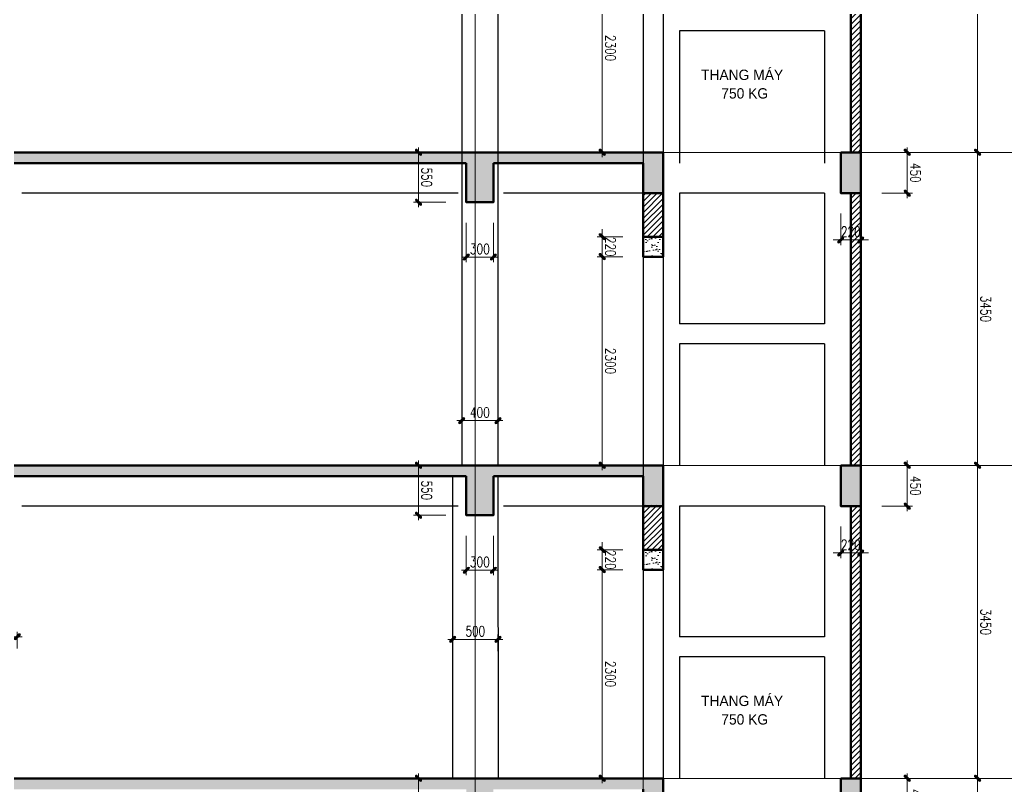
# Model space of a CAD drawing. Extents: x -165145 to 691808, y -202842 to 311040.
# Drawn here: x 599729 to 610606, y 44390 to 52838 of the extents above; entities that cross this region are included whole.
import ezdxf

# ---------------------------------------------------------------- set-up
doc = ezdxf.new("R2010")
doc.units = 0
doc.header["$LTSCALE"] = 10
doc.header["$MEASUREMENT"] = 0
for name, pattern in [('ACAD_ISO04W100', [30, 24, -3, 0, -3]), ('HIDDEN', [2.3807, 1.587, -0.7937]), ('TIM', [26.01, 10, -3, 0.01, -3, 10])]:
    doc.linetypes.add(name, pattern=pattern)
doc.layers.get('Defpoints').update_dxf_attribs({"color": 5, "linetype": 'CONTINUOUS'})
for name, color, linetype, lineweight in [('ARROWS', 1, 'CONTINUOUS', 0), ('DIM', 8, 'CONTINUOUS', 13), ('GE_KC_NETKHUAT', 9, 'HIDDEN', 20), ('netchia', 2, 'CONTINUOUS', 20), ('TEXT', 4, 'CONTINUOUS', 20), ('THAY', 147, 'CONTINUOUS', 25), ('TIM TRUC', 8, 'ACAD_ISO04W100', 5), ('TRUC', 251, 'TIM', 5), ('wall', 7, 'CONTINUOUS', 50)]:
    doc.layers.add(name, color=color, linetype=linetype, lineweight=lineweight)
doc.styles.add('ROMANS', font='romans', dxfattribs={"width": 0.75, "bigfont": 'vns'})
doc.styles.add('STYLE1', font='')
doc.styles.get('STYLE1').set_extended_font_data('.VnAvantH')
doc.dimstyles.new('fit0.75', dxfattribs={"dimscale": 0.5625, "dimtxt": 200, "dimasz": 75, "dimexe": 100, "dimexo": 400, "dimgap": 0.03, "dimtad": 0, "dimdec": 0, "dimdsep": 46, "dimtxsty": 'ROMANS', "dimblk": 'alex', "dimcen": 150, "dimclrd": 8, "dimclre": 8, "dimclrt": 7, "dimaunit": 1, "dimadec": 0, "dimazin": 0, "dimtfac": 0.072, "dimtdec": 0, "dimtix": 1, "dimtmove": 2, "dimatfit": 3, "dimldrblk": 'a-01', "dimfxl": 100, "dimtvp": 0.8, "dimtolj": 1, "dimarcsym": 0})

# ---------------------------------------------------------------- blocks, each defined once
blk = doc.blocks.new('alex')
at = {"layer": 'ARROWS'}
h = blk.add_hatch(color=1, dxfattribs=at)
edge = h.paths.add_edge_path()
edge.add_line((0.4, 0.74), (-0.74, -0.4))
edge.add_ellipse((-0.57, -0.57), major_axis=(0.17, 0.17), ratio=1, start_angle=90, end_angle=270)
edge.add_line((-0.4, -0.74), (0.74, 0.4))
edge.add_ellipse((0.57, 0.57), major_axis=(0.17, 0.17), ratio=1, start_angle=270, end_angle=450)
blk.add_lwpolyline([(0.4, 0.74), (-0.74, -0.4, 1), (-0.4, -0.74), (0.74, 0.4, 1)], format="xyb", close=True, dxfattribs=at)
at = {"layer": 'netchia', "color": 2}
for p, q in [((1.27, 0), (-1.27, 0)), ((0, -1.27), (0, 1.27))]:
    blk.add_line(p, q, dxfattribs=at)
blk = doc.blocks.new('*D707')
at = {"layer": 'Defpoints', "color": 0, "ltscale": 3, "transparency": 16777216}
for p in [(1204817, -293666), (1204817, -294116), (1205322, -294116)]:
    blk.add_point(p, dxfattribs=at)
at = {"layer": 'DIM', "color": 8, "lineweight": -2, "ltscale": 3, "transparency": 16777216}
for p, q in [((1205042, -293666), (1205378, -293666)), ((1205322, -293708), (1205322, -294074)), ((1205042, -294116), (1205378, -294116))]:
    blk.add_line(p, q, dxfattribs=at)
at = {"layer": 'DIM', "color": 8, "lineweight": -2, "ltscale": 3, "transparency": 16777216, "xscale": 42.1875, "yscale": 42.1875, "zscale": 42.1875}
for p, rotation in [((1205322, -293666), 90.00043988019083), ((1205322, -294116), 270.0004398801908)]:
    blk.add_blockref('alex', p, dxfattribs=dict(at, rotation=rotation))
at = {"layer": 'DIM', "color": 7, "ltscale": 3, "transparency": 16777216, "insert": (1205412, -293891), "char_height": 112.5, "attachment_point": 5, "rotation": 270.0004, "style": 'ROMANS'}
blk.add_mtext('\\A1;450', dxfattribs=at)
blk = doc.blocks.new('a-01')
at = {"layer": 'ARROWS'}
blk.add_hatch(color=256, dxfattribs=at).paths.add_polyline_path([(-1.8, 0.49), (-1.8, -0.49), (0, 0)])
at = {"layer": 'netchia'}
blk.add_lwpolyline([(-1.8, 0.49), (-1.8, -0.49), (0, 0), (0, 0)], close=True, dxfattribs=at)
blk = doc.blocks.new('*D710')
at = {"layer": 'Defpoints', "color": 0, "ltscale": 3, "transparency": 16777216}
for p in [(1200457, -293666), (1199933, -294216), (1200459, -294216)]:
    blk.add_point(p, dxfattribs=at)
at = {"layer": 'DIM', "color": 8, "lineweight": -2, "ltscale": 3, "transparency": 16777216}
for p, q in [((1200232, -293666), (1199877, -293666)), ((1199933, -293708), (1199933, -294173)), ((1200234, -294216), (1199877, -294216))]:
    blk.add_line(p, q, dxfattribs=at)
at = {"layer": 'DIM', "color": 8, "lineweight": -2, "ltscale": 3, "transparency": 16777216, "xscale": 42.1875, "yscale": 42.1875, "zscale": 42.1875}
for p, rotation in [((1199933, -293666), 90.00043988019083), ((1199933, -294216), 270.0004398801908)]:
    blk.add_blockref('alex', p, dxfattribs=dict(at, rotation=rotation))
at = {"layer": 'DIM', "color": 7, "ltscale": 3, "transparency": 16777216, "insert": (1200023, -293941), "char_height": 112.5, "attachment_point": 5, "rotation": 270.0004, "style": 'ROMANS'}
blk.add_mtext('\\A1;550', dxfattribs=at)
blk = doc.blocks.new('*D711')
at = {"layer": 'Defpoints', "color": 0, "ltscale": 3, "transparency": 16777216}
for p in [(1204817, -290216), (1204817, -290666), (1205322, -290666)]:
    blk.add_point(p, dxfattribs=at)
at = {"layer": 'DIM', "color": 8, "lineweight": -2, "ltscale": 3, "transparency": 16777216}
for p, q in [((1205042, -290216), (1205378, -290216)), ((1205322, -290258), (1205322, -290624)), ((1205042, -290666), (1205378, -290666))]:
    blk.add_line(p, q, dxfattribs=at)
at = {"layer": 'DIM', "color": 8, "lineweight": -2, "ltscale": 3, "transparency": 16777216, "xscale": 42.1875, "yscale": 42.1875, "zscale": 42.1875}
for p, rotation in [((1205322, -290216), 90.00043988019083), ((1205322, -290666), 270.0004398801908)]:
    blk.add_blockref('alex', p, dxfattribs=dict(at, rotation=rotation))
at = {"layer": 'DIM', "color": 7, "ltscale": 3, "transparency": 16777216, "insert": (1205412, -290441), "char_height": 112.5, "attachment_point": 5, "rotation": 270.0004, "style": 'ROMANS'}
blk.add_mtext('\\A1;450', dxfattribs=at)
blk = doc.blocks.new('*D714')
at = {"layer": 'Defpoints', "color": 0, "ltscale": 3, "transparency": 16777216}
for p in [(1200457, -290216), (1199933, -290766), (1200459, -290766)]:
    blk.add_point(p, dxfattribs=at)
at = {"layer": 'DIM', "color": 8, "lineweight": -2, "ltscale": 3, "transparency": 16777216}
for p, q in [((1200232, -290216), (1199877, -290216)), ((1199933, -290258), (1199933, -290723)), ((1200234, -290766), (1199877, -290766))]:
    blk.add_line(p, q, dxfattribs=at)
at = {"layer": 'DIM', "color": 8, "lineweight": -2, "ltscale": 3, "transparency": 16777216, "xscale": 42.1875, "yscale": 42.1875, "zscale": 42.1875}
for p, rotation in [((1199933, -290216), 90.00043988019083), ((1199933, -290766), 270.0004398801908)]:
    blk.add_blockref('alex', p, dxfattribs=dict(at, rotation=rotation))
at = {"layer": 'DIM', "color": 7, "ltscale": 3, "transparency": 16777216, "insert": (1200023, -290491), "char_height": 112.5, "attachment_point": 5, "rotation": 270.0004, "style": 'ROMANS'}
blk.add_mtext('\\A1;550', dxfattribs=at)
blk = doc.blocks.new('*D715')
at = {"layer": 'Defpoints', "color": 0, "ltscale": 3, "transparency": 16777216}
for p in [(1204817, -286766), (1204817, -287216), (1205322, -287216)]:
    blk.add_point(p, dxfattribs=at)
at = {"layer": 'DIM', "color": 8, "lineweight": -2, "ltscale": 3, "transparency": 16777216}
for p, q in [((1205042, -286766), (1205378, -286766)), ((1205322, -286808), (1205322, -287174)), ((1205042, -287216), (1205378, -287216))]:
    blk.add_line(p, q, dxfattribs=at)
at = {"layer": 'DIM', "color": 8, "lineweight": -2, "ltscale": 3, "transparency": 16777216, "xscale": 42.1875, "yscale": 42.1875, "zscale": 42.1875}
for p, rotation in [((1205322, -286766), 90.00043988019083), ((1205322, -287216), 270.0004398801908)]:
    blk.add_blockref('alex', p, dxfattribs=dict(at, rotation=rotation))
at = {"layer": 'DIM', "color": 7, "ltscale": 3, "transparency": 16777216, "insert": (1205412, -286991), "char_height": 112.5, "attachment_point": 5, "rotation": 270.0004, "style": 'ROMANS'}
blk.add_mtext('\\A1;450', dxfattribs=at)
blk = doc.blocks.new('*D718')
at = {"layer": 'Defpoints', "color": 0, "ltscale": 3, "transparency": 16777216}
for p in [(1200457, -286766), (1199933, -287316), (1200459, -287316)]:
    blk.add_point(p, dxfattribs=at)
at = {"layer": 'DIM', "color": 8, "lineweight": -2, "ltscale": 3, "transparency": 16777216}
for p, q in [((1200232, -286766), (1199877, -286766)), ((1199933, -286808), (1199933, -287273)), ((1200234, -287316), (1199877, -287316))]:
    blk.add_line(p, q, dxfattribs=at)
at = {"layer": 'DIM', "color": 8, "lineweight": -2, "ltscale": 3, "transparency": 16777216, "xscale": 42.1875, "yscale": 42.1875, "zscale": 42.1875}
for p, rotation in [((1199933, -286766), 90.00043988019083), ((1199933, -287316), 270.0004398801908)]:
    blk.add_blockref('alex', p, dxfattribs=dict(at, rotation=rotation))
at = {"layer": 'DIM', "color": 7, "ltscale": 3, "transparency": 16777216, "insert": (1200023, -287041), "char_height": 112.5, "attachment_point": 5, "rotation": 270.0004, "style": 'ROMANS'}
blk.add_mtext('\\A1;550', dxfattribs=at)
blk = doc.blocks.new('*D697')
at = {"layer": 'Defpoints', "color": 0, "ltscale": 3, "transparency": 16777216}
for p in [(1202409, -291366), (1201959, -293666), (1202409, -293666)]:
    blk.add_point(p, dxfattribs=at)
at = {"layer": 'DIM', "color": 8, "lineweight": -2, "ltscale": 3, "transparency": 16777216}
for p, q in [((1202184, -291366), (1201903, -291366)), ((1201959, -291408), (1201959, -293624)), ((1202184, -293666), (1201903, -293666))]:
    blk.add_line(p, q, dxfattribs=at)
at = {"layer": 'DIM', "color": 8, "lineweight": -2, "ltscale": 3, "transparency": 16777216, "xscale": 42.1875, "yscale": 42.1875, "zscale": 42.1875}
for p, rotation in [((1201959, -291366), 90.00043988019083), ((1201959, -293666), 270.0004398801908)]:
    blk.add_blockref('alex', p, dxfattribs=dict(at, rotation=rotation))
at = {"layer": 'DIM', "color": 7, "ltscale": 3, "transparency": 16777216, "insert": (1202049, -292516), "char_height": 112.5, "attachment_point": 5, "rotation": 270.0004, "style": 'ROMANS'}
blk.add_mtext('\\A1;2300', dxfattribs=at)
blk = doc.blocks.new('*D698')
at = {"layer": 'Defpoints', "color": 0, "ltscale": 3, "transparency": 16777216}
for p in [(1202409, -291146), (1201959, -291366), (1202409, -291366)]:
    blk.add_point(p, dxfattribs=at)
at = {"layer": 'DIM', "color": 8, "lineweight": -2, "ltscale": 3, "transparency": 16777216}
for p, q in [((1201959, -291104), (1201959, -291062)), ((1202184, -291146), (1201903, -291146)), ((1201959, -291146), (1201959, -291366)), ((1202184, -291366), (1201903, -291366)), ((1201959, -291408), (1201959, -291451))]:
    blk.add_line(p, q, dxfattribs=at)
at = {"layer": 'DIM', "color": 8, "lineweight": -2, "ltscale": 3, "transparency": 16777216, "xscale": 42.1875, "yscale": 42.1875, "zscale": 42.1875}
for p, rotation in [((1201959, -291146), 270.0004398801908), ((1201959, -291366), 90.00043988019083)]:
    blk.add_blockref('alex', p, dxfattribs=dict(at, rotation=rotation))
at = {"layer": 'DIM', "color": 7, "ltscale": 3, "transparency": 16777216, "insert": (1202049, -291256), "char_height": 112.5, "attachment_point": 5, "rotation": 270.0004, "style": 'ROMANS'}
blk.add_mtext('\\A1;220', dxfattribs=at)
blk = doc.blocks.new('*D699')
at = {"layer": 'Defpoints', "color": 0, "ltscale": 3, "transparency": 16777216}
for p in [(1202409, -287916), (1201959, -290216), (1202409, -290216)]:
    blk.add_point(p, dxfattribs=at)
at = {"layer": 'DIM', "color": 8, "lineweight": -2, "ltscale": 3, "transparency": 16777216}
for p, q in [((1202184, -287916), (1201903, -287916)), ((1201959, -287958), (1201959, -290174)), ((1202184, -290216), (1201903, -290216))]:
    blk.add_line(p, q, dxfattribs=at)
at = {"layer": 'DIM', "color": 8, "lineweight": -2, "ltscale": 3, "transparency": 16777216, "xscale": 42.1875, "yscale": 42.1875, "zscale": 42.1875}
for p, rotation in [((1201959, -287916), 90.00043988019083), ((1201959, -290216), 270.0004398801908)]:
    blk.add_blockref('alex', p, dxfattribs=dict(at, rotation=rotation))
at = {"layer": 'DIM', "color": 7, "ltscale": 3, "transparency": 16777216, "insert": (1202049, -289066), "char_height": 112.5, "attachment_point": 5, "rotation": 270.0004, "style": 'ROMANS'}
blk.add_mtext('\\A1;2300', dxfattribs=at)
blk = doc.blocks.new('*D700')
at = {"layer": 'Defpoints', "color": 0, "ltscale": 3, "transparency": 16777216}
for p in [(1202409, -287696), (1201959, -287916), (1202409, -287916)]:
    blk.add_point(p, dxfattribs=at)
at = {"layer": 'DIM', "color": 8, "lineweight": -2, "ltscale": 3, "transparency": 16777216}
for p, q in [((1202184, -287696), (1201903, -287696)), ((1201959, -287654), (1201959, -287612)), ((1201959, -287696), (1201959, -287916)), ((1202184, -287916), (1201903, -287916)), ((1201959, -287958), (1201959, -288001))]:
    blk.add_line(p, q, dxfattribs=at)
at = {"layer": 'DIM', "color": 8, "lineweight": -2, "ltscale": 3, "transparency": 16777216, "xscale": 42.1875, "yscale": 42.1875, "zscale": 42.1875}
for p, rotation in [((1201959, -287696), 270.0004398801908), ((1201959, -287916), 90.00043988019083)]:
    blk.add_blockref('alex', p, dxfattribs=dict(at, rotation=rotation))
at = {"layer": 'DIM', "color": 7, "ltscale": 3, "transparency": 16777216, "insert": (1202049, -287806), "char_height": 112.5, "attachment_point": 5, "rotation": 270.0004, "style": 'ROMANS'}
blk.add_mtext('\\A1;220', dxfattribs=at)
blk = doc.blocks.new('*D701')
at = {"layer": 'Defpoints', "color": 0, "ltscale": 3, "transparency": 16777216}
for p in [(1202409, -284466), (1201959, -286766), (1202409, -286766)]:
    blk.add_point(p, dxfattribs=at)
at = {"layer": 'DIM', "color": 8, "lineweight": -2, "ltscale": 3, "transparency": 16777216}
for p, q in [((1202184, -284466), (1201902, -284466)), ((1201959, -284508), (1201959, -286724)), ((1202184, -286766), (1201903, -286766))]:
    blk.add_line(p, q, dxfattribs=at)
at = {"layer": 'DIM', "color": 8, "lineweight": -2, "ltscale": 3, "transparency": 16777216, "xscale": 42.1875, "yscale": 42.1875, "zscale": 42.1875}
for p, rotation in [((1201959, -284466), 90.00043988019083), ((1201959, -286766), 270.0004398801908)]:
    blk.add_blockref('alex', p, dxfattribs=dict(at, rotation=rotation))
at = {"layer": 'DIM', "color": 7, "ltscale": 3, "transparency": 16777216, "insert": (1202049, -285616), "char_height": 112.5, "attachment_point": 5, "rotation": 270.0004, "style": 'ROMANS'}
blk.add_mtext('\\A1;2300', dxfattribs=at)
blk = doc.blocks.new('*D738')
at = {"layer": 'Defpoints', "color": 0, "ltscale": 3, "transparency": 16777216}
for p in [(1204817, -293666), (1206097, -293666), (1204817, -297116)]:
    blk.add_point(p, dxfattribs=at)
at = {"layer": 'DIM', "color": 8, "lineweight": -2, "ltscale": 3, "transparency": 16777216}
for p, q in [((1205042, -293666), (1206153, -293666)), ((1206097, -297074), (1206097, -293708)), ((1205042, -297116), (1206153, -297116))]:
    blk.add_line(p, q, dxfattribs=at)
at = {"layer": 'DIM', "color": 8, "lineweight": -2, "ltscale": 3, "transparency": 16777216, "xscale": 42.1875, "yscale": 42.1875, "zscale": 42.1875}
for p, rotation in [((1206097, -293666), 90.00043988019083), ((1206097, -297116), 270.0004398801908)]:
    blk.add_blockref('alex', p, dxfattribs=dict(at, rotation=rotation))
at = {"layer": 'DIM', "color": 7, "ltscale": 3, "transparency": 16777216, "insert": (1206187, -295391), "char_height": 112.5, "attachment_point": 5, "rotation": 270.0004, "style": 'ROMANS'}
blk.add_mtext('\\A1;3450', dxfattribs=at)
blk = doc.blocks.new('*D739')
at = {"layer": 'Defpoints', "color": 0, "ltscale": 3, "transparency": 16777216}
for p in [(1204817, -290216), (1206097, -290216), (1204817, -293666)]:
    blk.add_point(p, dxfattribs=at)
at = {"layer": 'DIM', "color": 8, "lineweight": -2, "ltscale": 3, "transparency": 16777216}
for p, q in [((1205042, -290216), (1206153, -290216)), ((1206097, -293624), (1206097, -290258)), ((1205042, -293666), (1206153, -293666))]:
    blk.add_line(p, q, dxfattribs=at)
at = {"layer": 'DIM', "color": 8, "lineweight": -2, "ltscale": 3, "transparency": 16777216, "xscale": 42.1875, "yscale": 42.1875, "zscale": 42.1875}
for p, rotation in [((1206097, -290216), 90.00043988019083), ((1206097, -293666), 270.0004398801908)]:
    blk.add_blockref('alex', p, dxfattribs=dict(at, rotation=rotation))
at = {"layer": 'DIM', "color": 7, "ltscale": 3, "transparency": 16777216, "insert": (1206187, -291941), "char_height": 112.5, "attachment_point": 5, "rotation": 270.0004, "style": 'ROMANS'}
blk.add_mtext('\\A1;3450', dxfattribs=at)
blk = doc.blocks.new('*D740')
at = {"layer": 'Defpoints', "color": 0, "ltscale": 3, "transparency": 16777216}
for p in [(1204817, -286766), (1206097, -286766), (1204817, -290216)]:
    blk.add_point(p, dxfattribs=at)
at = {"layer": 'DIM', "color": 8, "lineweight": -2, "ltscale": 3, "transparency": 16777216}
for p, q in [((1205042, -286766), (1206153, -286766)), ((1206097, -290174), (1206097, -286808)), ((1205042, -290216), (1206153, -290216))]:
    blk.add_line(p, q, dxfattribs=at)
at = {"layer": 'DIM', "color": 8, "lineweight": -2, "ltscale": 3, "transparency": 16777216, "xscale": 42.1875, "yscale": 42.1875, "zscale": 42.1875}
for p, rotation in [((1206097, -286766), 90.00043988019083), ((1206097, -290216), 270.0004398801908)]:
    blk.add_blockref('alex', p, dxfattribs=dict(at, rotation=rotation))
at = {"layer": 'DIM', "color": 7, "ltscale": 3, "transparency": 16777216, "insert": (1206187, -288491), "char_height": 112.5, "attachment_point": 5, "rotation": 270.0004, "style": 'ROMANS'}
blk.add_mtext('\\A1;3450', dxfattribs=at)
blk = doc.blocks.new('*D741')
at = {"layer": 'Defpoints', "color": 0, "ltscale": 3, "transparency": 16777216}
for p in [(1204817, -283316), (1206097, -283316), (1204817, -286766)]:
    blk.add_point(p, dxfattribs=at)
at = {"layer": 'DIM', "color": 8, "lineweight": -2, "ltscale": 3, "transparency": 16777216}
for p, q in [((1205042, -283316), (1206153, -283316)), ((1206097, -286724), (1206097, -283358)), ((1205042, -286766), (1206153, -286766))]:
    blk.add_line(p, q, dxfattribs=at)
at = {"layer": 'DIM', "color": 8, "lineweight": -2, "ltscale": 3, "transparency": 16777216, "xscale": 42.1875, "yscale": 42.1875, "zscale": 42.1875}
for p, rotation in [((1206097, -283316), 90.00043988019083), ((1206097, -286766), 270.0004398801908)]:
    blk.add_blockref('alex', p, dxfattribs=dict(at, rotation=rotation))
at = {"layer": 'DIM', "color": 7, "ltscale": 3, "transparency": 16777216, "insert": (1206187, -285041), "char_height": 112.5, "attachment_point": 5, "rotation": 270.0004, "style": 'ROMANS'}
blk.add_mtext('\\A1;3450', dxfattribs=at)
blk = doc.blocks.new('*D773')
at = {"layer": 'Defpoints', "color": 0, "transparency": 16777216}
for p in [(1200459, -290766), (1200759, -290766), (1200459, -291371)]:
    blk.add_point(p, dxfattribs=at)
at = {"layer": 'DIM', "color": 8, "lineweight": -2, "transparency": 16777216}
for p, q in [((1200459, -290991), (1200459, -291427)), ((1200759, -290991), (1200759, -291427)), ((1200717, -291371), (1200501, -291371))]:
    blk.add_line(p, q, dxfattribs=at)
at = {"layer": 'DIM', "color": 8, "lineweight": -2, "transparency": 16777216, "xscale": 42.1875, "yscale": 42.1875, "zscale": 42.1875, "rotation": 180}
blk.add_blockref('alex', (1200459, -291371), dxfattribs=at)
at = {"layer": 'DIM', "color": 8, "lineweight": -2, "transparency": 16777216, "xscale": 42.1875, "yscale": 42.1875, "zscale": 42.1875}
blk.add_blockref('alex', (1200759, -291371), dxfattribs=at)
at = {"layer": 'DIM', "color": 7, "transparency": 16777216, "insert": (1200609, -291281), "char_height": 112.5, "attachment_point": 5, "style": 'ROMANS'}
blk.add_mtext('\\A1;300', dxfattribs=at)
blk = doc.blocks.new('*D774')
at = {"layer": 'Defpoints', "color": 0, "transparency": 16777216}
for p in [(1200459, -287316), (1200759, -287316), (1200459, -287921)]:
    blk.add_point(p, dxfattribs=at)
at = {"layer": 'DIM', "color": 8, "lineweight": -2, "transparency": 16777216}
for p, q in [((1200459, -287541), (1200459, -287977)), ((1200759, -287541), (1200759, -287977)), ((1200717, -287921), (1200501, -287921))]:
    blk.add_line(p, q, dxfattribs=at)
at = {"layer": 'DIM', "color": 8, "lineweight": -2, "transparency": 16777216, "xscale": 42.1875, "yscale": 42.1875, "zscale": 42.1875, "rotation": 180}
blk.add_blockref('alex', (1200459, -287921), dxfattribs=at)
at = {"layer": 'DIM', "color": 8, "lineweight": -2, "transparency": 16777216, "xscale": 42.1875, "yscale": 42.1875, "zscale": 42.1875}
blk.add_blockref('alex', (1200759, -287921), dxfattribs=at)
at = {"layer": 'DIM', "color": 7, "transparency": 16777216, "insert": (1200609, -287831), "char_height": 112.5, "attachment_point": 5, "style": 'ROMANS'}
blk.add_mtext('\\A1;300', dxfattribs=at)
blk = doc.blocks.new('*D785')
at = {"layer": 'Defpoints', "color": 0, "transparency": 16777216}
for p in [(1204589, -290666), (1204809, -290666), (1204589, -291181)]:
    blk.add_point(p, dxfattribs=at)
at = {"layer": 'DIM', "color": 8, "lineweight": -2, "transparency": 16777216}
for p, q in [((1204589, -290891), (1204589, -291237)), ((1204809, -290891), (1204809, -291237)), ((1204547, -291181), (1204505, -291181)), ((1204809, -291181), (1204589, -291181)), ((1204851, -291181), (1204894, -291181))]:
    blk.add_line(p, q, dxfattribs=at)
at = {"layer": 'DIM', "color": 8, "lineweight": -2, "transparency": 16777216, "xscale": 42.1875, "yscale": 42.1875, "zscale": 42.1875}
blk.add_blockref('alex', (1204589, -291181), dxfattribs=at)
at = {"layer": 'DIM', "color": 8, "lineweight": -2, "transparency": 16777216, "xscale": 42.1875, "yscale": 42.1875, "zscale": 42.1875, "rotation": 180}
blk.add_blockref('alex', (1204809, -291181), dxfattribs=at)
at = {"layer": 'DIM', "color": 7, "transparency": 16777216, "insert": (1204699, -291091), "char_height": 112.5, "attachment_point": 5, "style": 'ROMANS'}
blk.add_mtext('\\A1;220', dxfattribs=at)
blk = doc.blocks.new('*D786')
at = {"layer": 'Defpoints', "color": 0, "transparency": 16777216}
for p in [(1204589, -287216), (1204809, -287216), (1204589, -287731)]:
    blk.add_point(p, dxfattribs=at)
at = {"layer": 'DIM', "color": 8, "lineweight": -2, "transparency": 16777216}
for p, q in [((1204589, -287441), (1204589, -287787)), ((1204809, -287441), (1204809, -287787)), ((1204547, -287731), (1204505, -287731)), ((1204809, -287731), (1204589, -287731)), ((1204851, -287731), (1204894, -287731))]:
    blk.add_line(p, q, dxfattribs=at)
at = {"layer": 'DIM', "color": 8, "lineweight": -2, "transparency": 16777216, "xscale": 42.1875, "yscale": 42.1875, "zscale": 42.1875}
blk.add_blockref('alex', (1204589, -287731), dxfattribs=at)
at = {"layer": 'DIM', "color": 8, "lineweight": -2, "transparency": 16777216, "xscale": 42.1875, "yscale": 42.1875, "zscale": 42.1875, "rotation": 180}
blk.add_blockref('alex', (1204809, -287731), dxfattribs=at)
at = {"layer": 'DIM', "color": 7, "transparency": 16777216, "insert": (1204699, -287641), "char_height": 112.5, "attachment_point": 5, "style": 'ROMANS'}
blk.add_mtext('\\A1;220', dxfattribs=at)
blk = doc.blocks.new('*D794')
at = {"layer": 'Defpoints', "color": 0, "transparency": 16777216}
for p in [(1200409, -289258), (1200809, -289258), (1200409, -289723)]:
    blk.add_point(p, dxfattribs=at)
at = {"layer": 'DIM', "color": 8, "lineweight": -2, "transparency": 16777216}
for p, q in [((1200409, -289483), (1200409, -289780)), ((1200809, -289483), (1200809, -289780)), ((1200767, -289723), (1200451, -289723))]:
    blk.add_line(p, q, dxfattribs=at)
at = {"layer": 'DIM', "color": 8, "lineweight": -2, "transparency": 16777216, "xscale": 42.1875, "yscale": 42.1875, "zscale": 42.1875, "rotation": 180}
blk.add_blockref('alex', (1200409, -289723), dxfattribs=at)
at = {"layer": 'DIM', "color": 8, "lineweight": -2, "transparency": 16777216, "xscale": 42.1875, "yscale": 42.1875, "zscale": 42.1875}
blk.add_blockref('alex', (1200809, -289723), dxfattribs=at)
at = {"layer": 'DIM', "color": 7, "transparency": 16777216, "insert": (1200609, -289633), "char_height": 112.5, "attachment_point": 5, "style": 'ROMANS'}
blk.add_mtext('\\A1;400', dxfattribs=at)
blk = doc.blocks.new('*D798')
at = {"layer": 'Defpoints', "color": 0, "transparency": 16777216}
for p in [(1200309, -292040), (1200809, -292040), (1200809, -292134)]:
    blk.add_point(p, dxfattribs=at)
at = {"layer": 'DIM', "color": 8, "lineweight": -2, "transparency": 16777216}
for p, q in [((1200351, -292134), (1200767, -292134)), ((1200309, -292265), (1200309, -292190)), ((1200809, -292265), (1200809, -292190))]:
    blk.add_line(p, q, dxfattribs=at)
at = {"layer": 'DIM', "color": 8, "lineweight": -2, "transparency": 16777216, "xscale": 42.1875, "yscale": 42.1875, "zscale": 42.1875, "rotation": 180}
blk.add_blockref('alex', (1200309, -292134), dxfattribs=at)
at = {"layer": 'DIM', "color": 8, "lineweight": -2, "transparency": 16777216, "xscale": 42.1875, "yscale": 42.1875, "zscale": 42.1875}
blk.add_blockref('alex', (1200809, -292134), dxfattribs=at)
at = {"layer": 'DIM', "color": 7, "transparency": 16777216, "insert": (1200559, -292044), "char_height": 112.5, "attachment_point": 5, "style": 'ROMANS'}
blk.add_mtext('\\A1;500', dxfattribs=at)
blk = doc.blocks.new('*D799')
at = {"layer": 'Defpoints', "color": 0, "transparency": 16777216}
for p in [(1195009, -292011), (1195509, -292011), (1195509, -292105)]:
    blk.add_point(p, dxfattribs=at)
at = {"layer": 'DIM', "color": 8, "lineweight": -2, "transparency": 16777216}
for p, q in [((1195051, -292105), (1195467, -292105)), ((1195009, -292236), (1195009, -292161)), ((1195509, -292236), (1195509, -292161))]:
    blk.add_line(p, q, dxfattribs=at)
at = {"layer": 'DIM', "color": 8, "lineweight": -2, "transparency": 16777216, "xscale": 42.1875, "yscale": 42.1875, "zscale": 42.1875, "rotation": 180}
blk.add_blockref('alex', (1195009, -292105), dxfattribs=at)
at = {"layer": 'DIM', "color": 8, "lineweight": -2, "transparency": 16777216, "xscale": 42.1875, "yscale": 42.1875, "zscale": 42.1875}
blk.add_blockref('alex', (1195509, -292105), dxfattribs=at)
at = {"layer": 'DIM', "color": 7, "transparency": 16777216, "insert": (1195259, -292015), "char_height": 112.5, "attachment_point": 5, "style": 'ROMANS'}
blk.add_mtext('\\A1;500', dxfattribs=at)
blk = doc.blocks.new('A$C3ded5db0')
at = {"layer": 'DIM'}
h = blk.add_hatch(dxfattribs=at)
h.set_pattern_fill('ANSI31', color=256, scale=350, style=0)
h.set_pattern_definition([(45, (-1182612.623, 159693.5), (-30.9359217, 30.9359217), [])])
h.paths.add_polyline_path([(23772.3, 17702.2), (23662.3, 17702.2), (23662.4, 14652.2), (23772.4, 14652.2)])
h.paths.add_polyline_path([(23772.3, 21152.2), (23662.3, 21152.2), (23662.3, 18152.2), (23772.3, 18152.2)])
h.paths.add_polyline_path([(23772.3, 24602.2), (23662.3, 24602.2), (23662.3, 21602.2), (23772.3, 21602.2)])
h.paths.add_polyline_path([(23772.3, 28052.2), (23662.3, 28052.2), (23662.3, 25052.2), (23772.3, 25052.2)])
h.paths.add_polyline_path([(23772.2, 31502.2), (23662.2, 31502.2), (23662.3, 28502.2), (23772.3, 28502.2)])
h.paths.add_polyline_path([(23662.2, 34852.2), (23662.2, 31952.2), (23772.2, 31952.2), (23772.2, 34852.2)])
h.paths.add_polyline_path([(23772.2, 37652.2), (23662.2, 37652.2), (23662.2, 35302.2), (23772.2, 35302.2)])
h = blk.add_hatch(dxfattribs=at)
h.set_pattern_fill('AR-SAND', color=256, scale=50, style=0)
h.set_pattern_definition([(37.5, (-1181037.06, 322168.39), (-3.149668, 96.3411885), [0, -76, 0, -85, 0, -81.25]), (7.5, (-1181037.06, 322168.39), (88.488835, 141.107303), [0, -41, 0, -68.5, 0, -26.25]), (327.5, (-1181098.56, 322168.39), (155.707093, 0.2829527), [0, -25, 0, -90, 0, -117.5]), (317.5, (-1181098.56, 322168.39), (150.30633, 43.883778), [0, -12.5, 0, -59, 0, -67.5])])
h.paths.add_polyline_path([(9322.3, 28382), (9422.3, 28382), (9422.3, 28502), (6972.3, 28502), (6972.3, 28052), (7122.3, 28052), (7122.3, 28382), (8922.3, 28382), (8922.3, 27952), (9322.3, 27952)])
h.paths.add_polyline_path([(13972.3, 28502.1), (9422.3, 28502), (9422.3, 28382), (13972.3, 28382.1)])
h.paths.add_polyline_path([(21592.3, 28502.1), (14472.3, 28502.1), (14472.3, 28382.1), (19422.3, 28382.7), (19422.3, 27952.7), (19722.3, 27952.7), (19722.3, 28382.7), (21372.3, 28382.1), (21372.3, 28052.2), (21592.3, 28052.1)])
h.paths.add_polyline_path([(14472.3, 28502.1), (13972.3, 28502.1), (13972.3, 28382.1), (14022.3, 28382.1), (14022.3, 27952.1), (14422.3, 27952.1), (14422.3, 28382.1), (14472.3, 28382.1)])
h.paths.add_polyline_path([(23772.3, 28382.2), (23772.3, 28502.2), (23662.3, 28502.2), (23552.3, 28502.2), (23552.3, 28052.2), (23772.3, 28052.2)])
at = {"layer": 'DIM', "ltscale": 3}
h = blk.add_hatch(dxfattribs=at)
h.set_pattern_fill('ANSI31', color=256, scale=350, style=0)
h.set_pattern_definition([(45, (-781815.81, 276838.12), (-30.9359217, 30.9359217), [])])
h.paths.add_polyline_path([(21372.3, 28052.1), (21592.3, 28052.1), (21592.3, 27572.1), (21372.3, 27572.1)])
h = blk.add_hatch(dxfattribs=at)
h.set_pattern_fill('AR-SAND', color=256, scale=50, style=0)
h.set_pattern_definition([(37.5, (-781815.81, 276838.12), (-3.149668, 96.3411885), [0, -76, 0, -85, 0, -81.25]), (7.5, (-781815.81, 276838.12), (88.488835, 141.107303), [0, -41, 0, -68.5, 0, -26.25]), (327.5, (-781877.31, 276838.12), (155.707093, 0.282953), [0, -25, 0, -90, 0, -117.5]), (317.5, (-781877.31, 276838.12), (150.30633, 43.883778), [0, -12.5, 0, -59, 0, -67.5])])
h.paths.add_polyline_path([(21372.3, 27572.1), (21592.3, 27572.1), (21592.3, 27352.1), (21372.3, 27352.1)])
at = {"layer": 'DIM'}
h = blk.add_hatch(dxfattribs=at)
h.set_pattern_fill('AR-SAND', color=256, scale=50, style=0)
h.set_pattern_definition([(37.5, (-1181037.036, 318718.39), (-3.149668, 96.3411885), [0, -76, 0, -85, 0, -81.25]), (7.5, (-1181037.04, 318718.39), (88.488835, 141.107303), [0, -41, 0, -68.5, 0, -26.25]), (327.5, (-1181098.536, 318718.39), (155.707093, 0.2829527), [0, -25, 0, -90, 0, -117.5]), (317.5, (-1181098.54, 318718.39), (150.30633, 43.883778), [0, -12.5, 0, -59, 0, -67.5])])
h.paths.add_polyline_path([(9322.3, 24932), (9422.3, 24932), (9422.3, 25052), (6972.3, 25052), (6972.3, 24602), (7122.3, 24602), (7122.3, 24932), (8922.3, 24932), (8922.3, 24502), (9322.3, 24502)])
h.paths.add_polyline_path([(13972.3, 25052.1), (9422.3, 25052), (9422.3, 24932), (13972.3, 24932.1)])
h.paths.add_polyline_path([(21592.3, 25052.1), (14472.3, 25052.1), (14472.3, 24932.1), (19422.3, 24932.7), (19422.3, 24502.7), (19722.3, 24502.7), (19722.3, 24932.7), (21372.3, 24932.1), (21372.3, 24602.2), (21592.3, 24602.1)])
h.paths.add_polyline_path([(14472.3, 25052.1), (13972.3, 25052.1), (13972.3, 24932.1), (14022.3, 24932.1), (14022.3, 24502.1), (14422.3, 24502.1), (14422.3, 24932.1), (14472.3, 24932.1)])
h.paths.add_polyline_path([(23772.3, 24932.2), (23772.3, 25052.2), (23662.3, 25052.2), (23552.3, 25052.2), (23552.3, 24602.2), (23772.3, 24602.2)])
at = {"layer": 'DIM', "ltscale": 3}
h = blk.add_hatch(dxfattribs=at)
h.set_pattern_fill('ANSI31', color=256, scale=350, style=0)
h.set_pattern_definition([(45, (-781815.81, 273398.12), (-30.9359217, 30.9359217), [])])
h.paths.add_polyline_path([(21372.3, 24612.1), (21592.3, 24612.1), (21592.3, 24132.1), (21372.3, 24132.1)])
h = blk.add_hatch(dxfattribs=at)
h.set_pattern_fill('AR-SAND', color=256, scale=50, style=0)
h.set_pattern_definition([(37.5, (-781815.81, 273388.12), (-3.149668, 96.3411885), [0, -76, 0, -85, 0, -81.25]), (7.5, (-781815.81, 273388.12), (88.488835, 141.107303), [0, -41, 0, -68.5, 0, -26.25]), (327.5, (-781877.31, 273388.12), (155.707093, 0.282953), [0, -25, 0, -90, 0, -117.5]), (317.5, (-781877.31, 273388.12), (150.30633, 43.883778), [0, -12.5, 0, -59, 0, -67.5])])
h.paths.add_polyline_path([(21372.3, 24122.1), (21592.3, 24122.1), (21592.3, 23902.1), (21372.3, 23902.1)])
at = {"layer": 'DIM'}
h = blk.add_hatch(dxfattribs=at)
h.set_pattern_fill('AR-SAND', color=256, scale=50, style=0)
h.set_pattern_definition([(37.5, (-1181037.01, 315268.39), (-3.149668, 96.3411885), [0, -76, 0, -85, 0, -81.25]), (7.5, (-1181037.01, 315268.39), (88.488835, 141.107303), [0, -41, 0, -68.5, 0, -26.25]), (327.5, (-1181098.51, 315268.39), (155.707093, 0.2829527), [0, -25, 0, -90, 0, -117.5]), (317.5, (-1181098.51, 315268.39), (150.30633, 43.883778), [0, -12.5, 0, -59, 0, -67.5])])
h.paths.add_polyline_path([(9322.3, 21482), (9422.3, 21482), (9422.3, 21602), (6972.4, 21602), (6972.4, 21152), (7122.4, 21152), (7122.4, 21482), (8922.3, 21482), (8922.3, 21052), (9322.3, 21052)])
h.paths.add_polyline_path([(13972.3, 21602.1), (9422.3, 21602), (9422.3, 21482), (13972.3, 21482.1)])
h.paths.add_polyline_path([(21592.3, 21602.1), (14472.3, 21602.1), (14472.3, 21482.1), (19422.3, 21482.7), (19422.3, 21052.7), (19722.3, 21052.7), (19722.3, 21482.7), (21372.3, 21482.1), (21372.3, 21152.2), (21592.3, 21152.1)])
h.paths.add_polyline_path([(14472.3, 21602.1), (13972.3, 21602.1), (13972.3, 21482.1), (14022.3, 21482.1), (14022.3, 21052.1), (14422.3, 21052.1), (14422.3, 21482.1), (14472.3, 21482.1)])
h.paths.add_polyline_path([(23772.3, 21482.2), (23772.3, 21602.2), (23662.3, 21602.2), (23552.3, 21602.2), (23552.3, 21152.2), (23772.3, 21152.2)])
at = {"layer": 'THAY', "ltscale": 0.05}
for p, q in [((21372.2, 37982.1), (21372.3, 25002.1)), ((21592.2, 37982.1), (21592.3, 25002.1)), ((21372.2, 35302.1), (21372.3, 21602.1)), ((21592.2, 35302.1), (21592.3, 21602.1)), ((23772.2, 35302.2), (23772.3, 21602.2)), ((19372.1, 35182.1), (19372.2, 25052.5)), ((19772.1, 35182.1), (19772.2, 25052.5)), ((23372.2, 29842.2), (21772.2, 29842.1)), ((21772.2, 29842.1), (21772.3, 28382.1)), ((23372.2, 29842.2), (23372.3, 28382.2)), ((19332.3, 28052.7), (14522.3, 28052.1)), ((21592.3, 28052.1), (19832.3, 28052.7)), ((23372.3, 28052.2), (21772.3, 28052.1)), ((21772.3, 28052.1), (21772.3, 26612.1)), ((23372.3, 28052.2), (23372.3, 26612.2)), ((23772.3, 28052.2), (23552.3, 28052.2)), ((23372.3, 26612.2), (21772.3, 26612.1)), ((23372.3, 26392.2), (21772.3, 26392.1)), ((21772.3, 26392.1), (21772.3, 25052.1)), ((23372.3, 26392.2), (23372.3, 25052.2)), ((19272.2, 24932.7), (19272.3, 21602.1)), ((19772.2, 24932.7), (19772.3, 21602.1)), ((19332.3, 24602.7), (14522.3, 24602.1)), ((21592.3, 24602.1), (19832.3, 24602.7)), ((23372.3, 24602.2), (21772.3, 24602.1)), ((21772.3, 24602.1), (21772.3, 23162.1)), ((23372.3, 24602.2), (23372.3, 23162.2)), ((23772.3, 24602.2), (23552.3, 24602.2)), ((23372.3, 23162.2), (21772.3, 23162.1)), ((23372.3, 22942.2), (21772.3, 22942.1)), ((21772.3, 22942.1), (21772.3, 21602.1)), ((23372.3, 22942.2), (23372.3, 21602.2)), ((21592.3, 21602.1), (21592.4, 11852.5))]:
    blk.add_line(p, q, dxfattribs=at)
at = {"layer": 'TIM TRUC', "ltscale": 0.05}
for p, q in [((26495.6, 28502.6), (3688.3, 28502.3)), ((26495.7, 28502.2), (3688.4, 28502)), ((26519, 25052.6), (3688.3, 25052.3)), ((26519.1, 25052.2), (3688.4, 25052)), ((26542.5, 21602.6), (3688.4, 21602.3)), ((26542.5, 21602.2), (3688.4, 21602))]:
    blk.add_line(p, q, dxfattribs=at)
at = {"layer": 'TRUC', "ltscale": 0.05}
for p, q in [((19522, 38777.4), (19522.5, 9393.5)), ((21372, 38102.6), (21372.5, 9393.5)), ((23772, 38102.6), (23772.5, 9393.6))]:
    blk.add_line(p, q, dxfattribs=at)
at = {"layer": 'wall', "ltscale": 0.05}
for p, q in [((21592.3, 28502.1), (6972.3, 28502)), ((23772.3, 28502.2), (23552.3, 28502.2)), ((19422.3, 28382.7), (14422.3, 28382.1)), ((21372.3, 28382.1), (19722.3, 28382.7)), ((21592.3, 25052.1), (6972.3, 25052)), ((23772.3, 25052.2), (23552.3, 25052.2)), ((19422.3, 24932.7), (14422.3, 24932.1)), ((21372.3, 24932.1), (19722.3, 24932.7)), ((21592.3, 21602.1), (6972.4, 21602)), ((23772.3, 21602.2), (23552.3, 21602.2))]:
    blk.add_line(p, q, dxfattribs=at)
for points in [[(23772.2, 35302.2), (23772.4, 14202.2), (23552.4, 14202.2), (23552.4, 14652.2)], [(21592.3, 28502.1), (21592.3, 28052.1), (21372.3, 28052.1), (21372.3, 28382.1)], [(23772.3, 28382.2), (23772.3, 28052.2), (23552.3, 28052.2), (23552.3, 28502.2)], [(19722.3, 28382.7), (19722.3, 27952.7), (19422.3, 27952.7), (19422.3, 28382.7)], [(21592.3, 25052.1), (21592.3, 24602.1), (21372.3, 24602.1), (21372.3, 24932.1)], [(23772.3, 24932.2), (23772.3, 24602.2), (23552.3, 24602.2), (23552.3, 25052.2)], [(19722.3, 24932.7), (19722.3, 24502.7), (19422.3, 24502.7), (19422.3, 24932.7)], [(21592.3, 21602.1), (21592.3, 21152.1), (21372.3, 21152.1), (21372.3, 21482.1)], [(23772.3, 21482.2), (23772.3, 21152.2), (23552.3, 21152.2), (23552.3, 21602.2)]]:
    blk.add_lwpolyline(points, dxfattribs=at)
for points in [[(23772.2, 31502.2), (23662.2, 31502.2), (23662.3, 28502.2), (23772.3, 28502.2)], [(21592.3, 28052.1), (21372.3, 28052.1), (21372.3, 27572.1), (21592.3, 27572.1)], [(23772.3, 28052.2), (23662.3, 28052.2), (23662.3, 25052.2), (23772.3, 25052.2)], [(21592.3, 27572.1), (21372.3, 27572.1), (21372.3, 27352.1), (21592.3, 27352.1)], [(21592.3, 24602.1), (21372.3, 24602.1), (21372.3, 24122.1), (21592.3, 24122.1)], [(23772.3, 24602.2), (23662.3, 24602.2), (23662.3, 21602.2), (23772.3, 21602.2)], [(21592.3, 24122.1), (21372.3, 24122.1), (21372.3, 23902.1), (21592.3, 23902.1)]]:
    blk.add_lwpolyline(points, close=True, dxfattribs=at)
at = {"layer": 'TEXT', "style": 'STYLE1'}
for s, p in [('THANG MÁY', (22010.4, 29300)), ('750 KG', (22234.1, 29095.8)), ('THANG MÁY', (22010.4, 22400)), ('750 KG', (22234.1, 22195.8))]:
    blk.add_text(s, height=113.91, rotation=0.00044, dxfattribs=at).set_placement(p)
at = {"layer": 'DIM', "ltscale": 3}
for base, p1, p2, picture, middle, set_off in [((25059.8, 31952.2), (23780.4, 28502.1), (23780.3, 31952.1), '*D741', (25149.8, 30227.2), (-1181037, 315268.4)), ((20921.7, 28502.1), (21372.1, 30802.1), (21372.3, 28502.1), '*D701', (21011.7, 29652.1), (-1181037, 315268.4)), ((18896, 27952.7), (19420.3, 28502.7), (19422.3, 27952.7), '*D718', (18986, 28227.7), (-1181037, 315268.4)), ((24284.6, 28052.2), (23780.4, 28502.1), (23780.4, 28052.1), '*D715', (24374.6, 28277.2), (-1181037, 315268.4)), ((25059.8, 28502.2), (23780.4, 25052.1), (23780.4, 28502.1), '*D740', (25149.8, 26777.2), (-1181037, 315268.4)), ((20921.9, 27352.1), (21372.3, 27572.1), (21372.3, 27352.1), '*D700', (21011.9, 27462.1), (-1181037, 315268.4)), ((20921.9, 25052.1), (21372.3, 27352.1), (21372.3, 25052.1), '*D699', (21011.9, 26202.1), (-1181037, 315268.4)), ((18896, 24502.7), (19420.3, 25052.7), (19422.3, 24502.7), '*D714', (18986, 24777.7), (-1181037, 315268.4)), ((24284.6, 24602.2), (23780.4, 25052.1), (23780.4, 24602.1), '*D711', (24374.6, 24827.2), (-1181037, 315268.4)), ((25059.8, 25052.2), (23780.4, 21602.1), (23780.4, 25052.1), '*D739', (25149.9, 23327.2), (-1181037, 315268.4)), ((20921.9, 23902.1), (21372.3, 24122.1), (21372.3, 23902.1), '*D698', (21011.9, 24012.1), (-1181037, 315268.4)), ((20921.9, 21602.1), (21372.3, 23902.1), (21372.3, 21602.1), '*D697', (21011.9, 22752.1), (-1181037, 315268.4)), ((18896, 21052.7), (19420.3, 21602.7), (19422.3, 21052.7), '*D710', (18986, 21327.7), (-1181037, 315268.4)), ((24284.7, 21152.2), (23780.4, 21602.1), (23780.4, 21152.1), '*D707', (24374.7, 21377.2), (-1181037, 315268.4)), ((25059.8735, 21602.1594), (23780.4501, 18152.5908), (23780.4236, 21602.1496), '*D738', (25149.8867, 19877.3807), (-1181037.0099, 315268.3865))]:
    dim = blk.add_linear_dim(base=base, p1=p1, p2=p2, angle=90.00044, dimstyle='fit0.75', dxfattribs=at)
    dim.commit()
    dim.dimension.update_dxf_attribs({"geometry": picture, "text_midpoint": middle, "insert": set_off})
at = {"layer": 'DIM'}
for base, p1, p2, picture, middle in [((23552.3, 27537.5), (23772.3, 28052.2), (23552.3, 28052.2), '*D786', (23662.3, 27627.5)), ((19422.2, 27347.6), (19722.2, 27952.7), (19422.2, 27952.7), '*D774', (19572.2, 27437.6)), ((19372.2, 25545), (19772.2, 26010.6), (19372.2, 26010.6), '*D794', (19572.2, 25635)), ((23552.3, 24087.5), (23772.3, 24602.2), (23552.3, 24602.2), '*D785', (23662.3, 24177.5)), ((19422.3, 23897.6), (19722.3, 24502.7), (19422.3, 24502.7), '*D773', (19572.3, 23987.6)), ((14472.3, 23163.3), (13972.3, 23257.3), (14472.3, 23257.3), '*D799', (14222.3, 23253.3)), ((19772.2, 23134.9), (19272.2, 23228.8), (19772.2, 23228.8), '*D798', (19522.2, 23224.9))]:
    dim = blk.add_linear_dim(base=base, p1=p1, p2=p2, dimstyle='fit0.75', dxfattribs=at)
    dim.commit()
    dim.dimension.update_dxf_attribs({"geometry": picture, "text_midpoint": middle, "insert": (-1181037, 315268.4)})

msp = doc.modelspace()

# ---------------------------------------------------------------- block references
at = {"layer": 'GE_KC_NETKHUAT'}
msp.add_blockref('A$C3ded5db0', (585230.18448, 22873.82276), dxfattribs=at)

doc.saveas('drawing.dxf')
